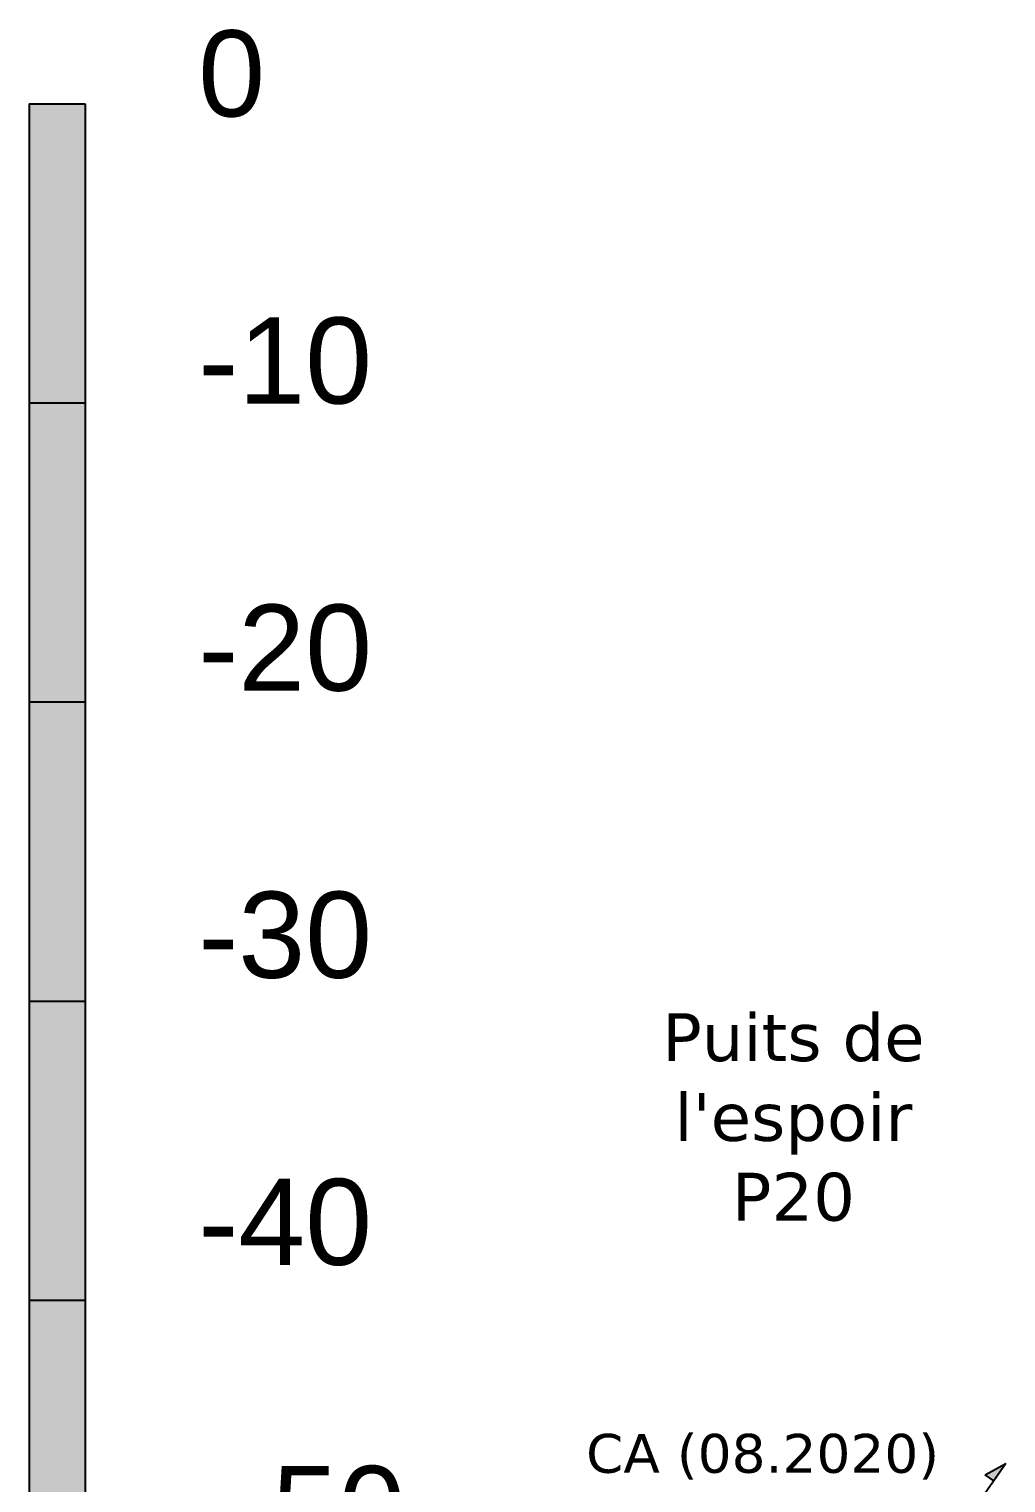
# Model space of a CAD drawing. Header units: metres. Extents: x -1178 to 131, y -250 to 398.
# Drawn here: x -58.17 to -25.53, y -46.1 to 2.5 of the extents above; entities that cross this region are included whole.
import ezdxf

# ---------------------------------------------------------------- set-up
doc = ezdxf.new("R2010")
doc.units = ezdxf.units.M
doc.header["$MEASUREMENT"] = 0
doc.layers.get('0').update_dxf_attribs({"color": 250})
for name, color, linetype in [("Blocs - Courant d'air", 204, 'Continuous'), ('Blocs - Echelle', 250, 'Continuous'), ('Topo Dessin - Légendes Grosses', 250, 'Continuous')]:
    doc.layers.add(name, color=color, linetype=linetype)

# ---------------------------------------------------------------- blocks, each defined once
blk = doc.blocks.new('CA 003')
at = {"layer": "Blocs - Courant d'air"}
h = blk.add_hatch(color=256, dxfattribs=at)
h.dxf.hatch_style = 1
h.paths.add_polyline_path([(1, 0.5), (0, 0), (1, 0)])
for p, q in [((1, 0.5), (0, 0)), ((0, 0), (3.25, 0)), ((0, 0), (1, 0)), ((1, 0), (1, 0.5)), ((3.75, 0.5), (2.75, 0)), ((3, 0), (4, 0.5)), ((4.25, 0.5), (3.25, 0))]:
    blk.add_line(p, q, dxfattribs=at)
blk = doc.blocks.new('Echelle')
h = blk.add_hatch(color=250)
h.dxf.hatch_style = 1
h.paths.add_polyline_path([(0, 1.875), (0, 0), (10, 0), (10, 1.875)])
h.paths.add_polyline_path([(30, 0), (30, 1.875), (20, 1.875), (20, 0)])
h.paths.add_polyline_path([(50, 0), (50, 1.875), (40, 1.875), (40, 0)])
at = {"true_color": 0x000000}
h = blk.add_hatch(color=18, dxfattribs=at)
h.dxf.hatch_style = 1
h.paths.add_polyline_path([(0, 1.875), (0, 0), (10, 0), (10, 1.875)])
h.paths.add_polyline_path([(30, 0), (30, 1.875), (20, 1.875), (20, 0)])
h.paths.add_polyline_path([(50, 0), (50, 1.875), (40, 1.875), (40, 0)])
at = {"true_color": 0xffffff}
h = blk.add_hatch(color=7, dxfattribs=at)
h.dxf.hatch_style = 1
h.paths.add_polyline_path([(20, 0), (20, 1.875), (10, 1.875), (10, 0)])
h.paths.add_polyline_path([(40, 0), (40, 1.875), (30, 1.875), (30, 0)])
h.paths.add_polyline_path([(100, 0), (100, 1.875), (50, 1.875), (50, 0)])
h = blk.add_hatch(color=7, dxfattribs=at)
h.dxf.hatch_style = 1
h.paths.add_polyline_path([(20, 0), (20, 1.875), (10, 1.875), (10, 0)])
h.paths.add_polyline_path([(40, 0), (40, 1.875), (30, 1.875), (30, 0)])
h.paths.add_polyline_path([(100, 0), (100, 1.875), (50, 1.875), (50, 0)])
at = {"color": 250}
blk.add_line((0, 1.875), (100, 1.875), dxfattribs=at)
blk.add_line((0, 1.875), (100, 1.875), dxfattribs=at)
at = {"layer": 'Blocs - Echelle', "color": 250}
for p, q in [((0, 0), (0, 1.875)), ((0, 0), (0, 1.875)), ((10, 0), (10, 1.875)), ((10, 0), (10, 1.875)), ((20, 1.875), (20, 0)), ((20, 1.875), (20, 0)), ((30, 0), (30, 1.875)), ((30, 0), (30, 1.875)), ((40, 1.875), (40, 0)), ((40, 1.875), (40, 0)), ((0, 0), (100, 0)), ((0, 0), (100, 0))]:
    blk.add_line(p, q, dxfattribs=at)
at = {"layer": 'Blocs - Echelle', "insert": (250, 5.652), "char_height": 2.87867, "width": 22.79575, "attachment_point": 7, "rotation": 90}
blk.add_mtext('{\\fArial|b0|i0|c0|p34;0 \\P\\P-10\\P     \\P-20\\P\\P-30\\P\\P-40\\P\\P- 50\\P\\P\\P\\P\\P\\P\\P\\P\\P\\P\\P-100 m\\P\\P\\P\\P\\P\\P\\P\\P\\P\\P-150 m\\P\\P\\P\\P\\P\\P\\P\\P\\P\\P-200 m\\P\\P\\P\\P\\P\\P\\P\\P\\P\\P-250 m\\P  }', dxfattribs=at)

msp = doc.modelspace()

# ---------------------------------------------------------------- block references
at = {"layer": "Blocs - Courant d'air", "xscale": -0.7067760978727632, "yscale": 0.7067760978727632, "zscale": 0.7067760978727632, "rotation": 55.06671643151299}
msp.add_blockref('CA 003', (-25.528, -45.449), dxfattribs=at)
at = {"layer": 'Blocs - Echelle', "rotation": 270}
msp.add_blockref('Echelle', (-58.174, 0), dxfattribs=at)

# ---------------------------------------------------------------- texts
at = {"layer": 'Topo Dessin - Légendes Grosses', "linetype": 'Continuous', "attachment_point": 1}
for s, width, insert, char_height in [("\\pxqc;{\\fVerdana|b0|i0|c0|p34;Puits de l'espoir \\PP20}", 10.15732, (-37.71, -30.4), 1.6), ('\\A1;\\pxqc;{\\fVerdana|b0|i0|c0|p34;CA (08.2020)}', 13.09819, (-40.208, -44.462), 1.3)]:
    msp.add_mtext_dynamic_manual_height_columns(s, width=width, gutter_width=12.5, heights=[0], dxfattribs=dict(at, insert=insert, char_height=char_height))

doc.saveas('drawing.dxf')
